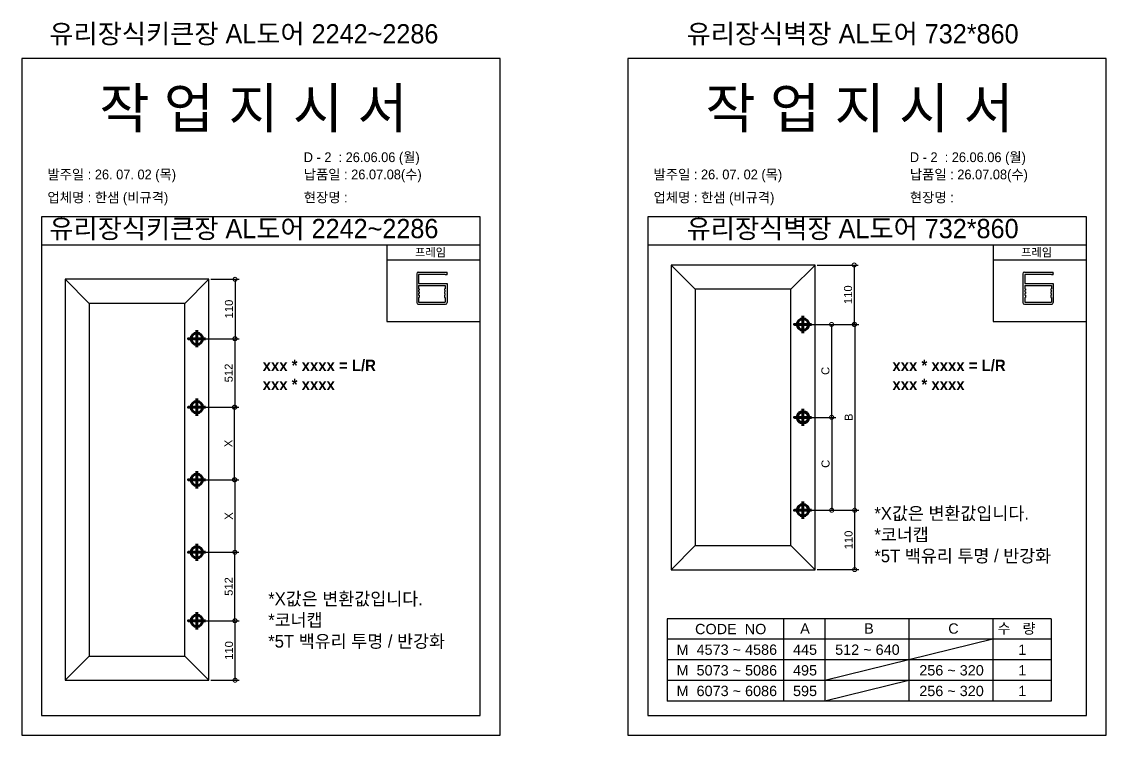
# Model space of a CAD drawing. Header units: millimetres. Extents: x -6826 to 10963, y 519 to 20655.
# Drawn here: x 4170 to 10934, y 5756 to 10206 of the extents above; entities that cross this region are included whole.
import ezdxf

# ---------------------------------------------------------------- set-up
doc = ezdxf.new("R2010")
doc.units = ezdxf.units.MM
doc.layers.add('Layer1', color=7, linetype='Continuous', lineweight=70)
doc.layers.add('TEXT', color=3, linetype='Continuous')
doc.styles.add('MtX_Gulim', font='')
doc.styles.get("Standard").update_dxf_attribs({"font": 'arial.ttf'})
doc.styles.get('MtX_Gulim').set_extended_font_data('Gulim', bold=True)
doc.dimstyles.new('복사 ISO-25', dxfattribs={"dimtxt": 2.5, "dimasz": 2.5, "dimexe": 1.25, "dimexo": 0.625, "dimtad": 1, "dimtxsty": 'Standard', "dimblk": 'DOTSMALL', "dimcen": 2.5, "dimadec": 0, "dimazin": 0, "dimtfac": 1, "dimtmove": 0, "dimatfit": 3, "dimfxl": 0, "dimarcsym": 0})

# ---------------------------------------------------------------- blocks, each defined once
blk = doc.blocks.new('_DotSmall')
at = {"color": 0, "linetype": 'ByBlock', "const_width": 0.5}
blk.add_lwpolyline([(-0.0625, 0, 1), (0.0625, 0, 1)], format="xyb", close=True, dxfattribs=at)
blk = doc.blocks.new('*D22')
at = {"color": 0, "lineweight": -2}
for p, q in [((5349.5, 8599.4), (5525.4, 8599.4)), ((5500.4, 8599.4), (5500.4, 8228.8)), ((5274.5, 8228.8), (5525.4, 8228.8))]:
    blk.add_line(p, q, dxfattribs=at)
at = {"layer": 'Defpoints', "color": 0}
for p in [(5337, 8599.4), (5262, 8228.8), (5500.4, 8228.8)]:
    blk.add_point(p, dxfattribs=at)
at = {"color": 0, "lineweight": -2, "xscale": 50, "yscale": 50, "zscale": 50}
for p, rotation in [((5500.4, 8599.4), 90), ((5500.4, 8228.8), 270)]:
    blk.add_blockref('_DotSmall', p, dxfattribs=dict(at, rotation=rotation))
at = {"color": 0, "insert": (5462.3, 8414.1), "char_height": 50, "attachment_point": 5, "rotation": 90}
blk.add_mtext('110', dxfattribs=at)
blk = doc.blocks.new('*D23')
at = {"color": 0, "lineweight": -2}
for p, q in [((5274.5, 8228.8), (5523.9, 8228.8)), ((5498.9, 8228.8), (5498.9, 7801.8)), ((5274.5, 7801.8), (5523.9, 7801.8))]:
    blk.add_line(p, q, dxfattribs=at)
at = {"layer": 'Defpoints', "color": 0}
for p in [(5262, 8228.8), (5262, 7801.8), (5498.9, 7801.8)]:
    blk.add_point(p, dxfattribs=at)
at = {"color": 0, "lineweight": -2, "xscale": 50, "yscale": 50, "zscale": 50}
for p, rotation in [((5498.9, 8228.8), 90), ((5498.9, 7801.8), 270)]:
    blk.add_blockref('_DotSmall', p, dxfattribs=dict(at, rotation=rotation))
at = {"color": 0, "insert": (5460.8, 8015.3), "char_height": 50, "attachment_point": 5, "rotation": 90}
blk.add_mtext('512', dxfattribs=at)
blk = doc.blocks.new('*D24')
at = {"color": 0, "lineweight": -2}
for p, q in [((5274.5, 6470.1), (5525.4, 6470.1)), ((5500.4, 6099.4), (5500.4, 6470.1)), ((5349.5, 6099.4), (5525.4, 6099.4))]:
    blk.add_line(p, q, dxfattribs=at)
at = {"layer": 'Defpoints', "color": 0}
for p in [(5262, 6470.1), (5500.4, 6470.1), (5337, 6099.4)]:
    blk.add_point(p, dxfattribs=at)
at = {"color": 0, "lineweight": -2, "xscale": 50, "yscale": 50, "zscale": 50}
for p, rotation in [((5500.4, 6470.1), 90), ((5500.4, 6099.4), 270)]:
    blk.add_blockref('_DotSmall', p, dxfattribs=dict(at, rotation=rotation))
at = {"color": 0, "insert": (5462.3, 6284.7), "char_height": 50, "attachment_point": 5, "rotation": 90}
blk.add_mtext('110', dxfattribs=at)
blk = doc.blocks.new('*D25')
at = {"color": 0, "lineweight": -2}
for p, q in [((5274.5, 6897.1), (5523.9, 6897.1)), ((5498.9, 6470.1), (5498.9, 6897.1)), ((5274.5, 6470.1), (5523.9, 6470.1))]:
    blk.add_line(p, q, dxfattribs=at)
at = {"layer": 'Defpoints', "color": 0}
for p in [(5262, 6897.1), (5498.9, 6897.1), (5262, 6470.1)]:
    blk.add_point(p, dxfattribs=at)
at = {"color": 0, "lineweight": -2, "xscale": 50, "yscale": 50, "zscale": 50}
for p, rotation in [((5498.9, 6897.1), 90), ((5498.9, 6470.1), 270)]:
    blk.add_blockref('_DotSmall', p, dxfattribs=dict(at, rotation=rotation))
at = {"color": 0, "insert": (5460.8, 6683.6), "char_height": 50, "attachment_point": 5, "rotation": 90}
blk.add_mtext('512', dxfattribs=at)
blk = doc.blocks.new('*D26')
at = {"color": 0, "lineweight": -2}
for p, q in [((5274.5, 7801.8), (5520.7, 7801.8)), ((5495.7, 7349.4), (5495.7, 7801.8)), ((5274.5, 7349.4), (5520.7, 7349.4))]:
    blk.add_line(p, q, dxfattribs=at)
at = {"layer": 'Defpoints', "color": 0}
for p in [(5262, 7801.8), (5495.7, 7801.8), (5262, 7349.4)]:
    blk.add_point(p, dxfattribs=at)
at = {"color": 0, "lineweight": -2, "xscale": 50, "yscale": 50, "zscale": 50}
for p, rotation in [((5495.7, 7801.8), 90), ((5495.7, 7349.4), 270)]:
    blk.add_blockref('_DotSmall', p, dxfattribs=dict(at, rotation=rotation))
at = {"color": 0, "insert": (5458.2, 7575.6), "char_height": 50, "attachment_point": 5, "rotation": 90}
blk.add_mtext('X', dxfattribs=at)
blk = doc.blocks.new('*D27')
at = {"color": 0, "lineweight": -2}
for p, q in [((5274.5, 7349.4), (5523.9, 7349.4)), ((5498.9, 7349.4), (5498.9, 6897.1)), ((5274.5, 6897.1), (5523.9, 6897.1))]:
    blk.add_line(p, q, dxfattribs=at)
at = {"layer": 'Defpoints', "color": 0}
for p in [(5262, 7349.4), (5262, 6897.1), (5498.9, 6897.1)]:
    blk.add_point(p, dxfattribs=at)
at = {"color": 0, "lineweight": -2, "xscale": 50, "yscale": 50, "zscale": 50}
for p, rotation in [((5498.9, 7349.4), 90), ((5498.9, 6897.1), 270)]:
    blk.add_blockref('_DotSmall', p, dxfattribs=dict(at, rotation=rotation))
at = {"color": 0, "insert": (5461.4, 7123.2), "char_height": 50, "attachment_point": 5, "rotation": 90}
blk.add_mtext('X', dxfattribs=at)
blk = doc.blocks.new('*D28')
at = {"color": 0, "lineweight": -2}
for p, q in [((9129.5, 8688.7), (9386.2, 8688.7)), ((9361.2, 8688.7), (9361.2, 8318)), ((9054.5, 8318), (9386.2, 8318))]:
    blk.add_line(p, q, dxfattribs=at)
at = {"layer": 'Defpoints', "color": 0}
for p in [(9117, 8688.7), (9042, 8318), (9361.2, 8318)]:
    blk.add_point(p, dxfattribs=at)
at = {"color": 0, "lineweight": -2, "xscale": 50, "yscale": 50, "zscale": 50}
for p, rotation in [((9361.2, 8688.7), 90), ((9361.2, 8318), 270)]:
    blk.add_blockref('_DotSmall', p, dxfattribs=dict(at, rotation=rotation))
at = {"color": 0, "insert": (9323.2, 8503.4), "char_height": 50, "attachment_point": 5, "rotation": 90}
blk.add_mtext('110', dxfattribs=at)
blk = doc.blocks.new('*D29')
at = {"color": 0, "lineweight": -2}
for p, q in [((9054.5, 7159.3), (9389.3, 7159.3)), ((9364.3, 6788.7), (9364.3, 7159.3)), ((9129.5, 6788.7), (9389.3, 6788.7))]:
    blk.add_line(p, q, dxfattribs=at)
at = {"layer": 'Defpoints', "color": 0}
for p in [(9042, 7159.3), (9364.3, 7159.3), (9117, 6788.7)]:
    blk.add_point(p, dxfattribs=at)
at = {"color": 0, "lineweight": -2, "xscale": 50, "yscale": 50, "zscale": 50}
for p, rotation in [((9364.3, 7159.3), 90), ((9364.3, 6788.7), 270)]:
    blk.add_blockref('_DotSmall', p, dxfattribs=dict(at, rotation=rotation))
at = {"color": 0, "insert": (9326.3, 6974), "char_height": 50, "attachment_point": 5, "rotation": 90}
blk.add_mtext('110', dxfattribs=at)
blk = doc.blocks.new('*D30')
at = {"color": 0, "lineweight": -2}
for p, q in [((9054.5, 8318), (9245.3, 8318)), ((9220.3, 8318), (9220.3, 7738.7)), ((9054.5, 7738.7), (9245.3, 7738.7))]:
    blk.add_line(p, q, dxfattribs=at)
at = {"layer": 'Defpoints', "color": 0}
for p in [(9042, 8318), (9042, 7738.7), (9220.3, 7738.7)]:
    blk.add_point(p, dxfattribs=at)
at = {"color": 0, "lineweight": -2, "xscale": 50, "yscale": 50, "zscale": 50}
for p, rotation in [((9220.3, 8318), 90), ((9220.3, 7738.7), 270)]:
    blk.add_blockref('_DotSmall', p, dxfattribs=dict(at, rotation=rotation))
at = {"color": 0, "insert": (9182, 8028.4), "char_height": 50, "attachment_point": 5, "rotation": 90}
blk.add_mtext('C', dxfattribs=at)
blk = doc.blocks.new('*D31')
at = {"color": 0, "lineweight": -2}
for p, q in [((9054.5, 7738.7), (9246.3, 7738.7)), ((9221.3, 7738.7), (9221.3, 7159.3)), ((9054.5, 7159.3), (9246.3, 7159.3))]:
    blk.add_line(p, q, dxfattribs=at)
at = {"layer": 'Defpoints', "color": 0}
for p in [(9042, 7738.7), (9042, 7159.3), (9221.3, 7159.3)]:
    blk.add_point(p, dxfattribs=at)
at = {"color": 0, "lineweight": -2, "xscale": 50, "yscale": 50, "zscale": 50}
for p, rotation in [((9221.3, 7738.7), 90), ((9221.3, 7159.3), 270)]:
    blk.add_blockref('_DotSmall', p, dxfattribs=dict(at, rotation=rotation))
at = {"color": 0, "insert": (9182.9, 7449), "char_height": 50, "attachment_point": 5, "rotation": 90}
blk.add_mtext('C', dxfattribs=at)
blk = doc.blocks.new('*D32')
at = {"color": 0, "lineweight": -2}
for p, q in [((9054.5, 8318), (9389.3, 8318)), ((9364.3, 8318), (9364.3, 7159.3)), ((9054.5, 7159.3), (9389.3, 7159.3))]:
    blk.add_line(p, q, dxfattribs=at)
at = {"layer": 'Defpoints', "color": 0}
for p in [(9042, 8318), (9042, 7159.3), (9364.3, 7159.3)]:
    blk.add_point(p, dxfattribs=at)
at = {"color": 0, "lineweight": -2, "xscale": 50, "yscale": 50, "zscale": 50}
for p, rotation in [((9364.3, 8318), 90), ((9364.3, 7159.3), 270)]:
    blk.add_blockref('_DotSmall', p, dxfattribs=dict(at, rotation=rotation))
at = {"color": 0, "insert": (9326.8, 7738.7), "char_height": 50, "attachment_point": 5, "rotation": 90}
blk.add_mtext('B', dxfattribs=at)

msp = doc.modelspace()

# ---------------------------------------------------------------- linework, layer by layer
for p, q in [((7029.221, 8989.828), (4293.887, 8989.828)), ((10809.218, 8989.828), (8073.883, 8989.828)), ((7029.221, 8812.209), (4293.887, 8812.209)), ((10809.218, 8812.209), (8073.883, 8812.209)), ((7029.221, 8719.83), (6447.101, 8719.83)), ((8370.467, 8538.685), (8220.467, 8688.685)), ((8966.988, 8538.685), (9116.988, 8688.685)), ((10809.218, 8719.83), (10227.098, 8719.83)), ((4590.47, 8449.407), (4440.47, 8599.407)), ((5186.991, 8449.407), (5336.991, 8599.407)), ((6632.99, 8633.919), (6632.99, 8453.919)), ((6642.99, 8643.919), (6822.99, 8643.919)), ((6644.99, 8628.919), (6644.99, 8572.919)), ((6810.99, 8628.919), (6644.99, 8628.919)), ((6810.99, 8628.919), (6822.99, 8628.919)), ((6822.99, 8628.919), (6822.99, 8643.919)), ((6822.99, 8633.919), (6822.99, 8631.919)), ((10412.987, 8633.919), (10412.987, 8453.919)), ((10422.987, 8643.919), (10602.987, 8643.919)), ((10424.987, 8628.919), (10424.987, 8572.919)), ((10590.987, 8628.919), (10424.987, 8628.919)), ((10590.987, 8628.919), (10602.987, 8628.919)), ((10602.987, 8628.919), (10602.987, 8643.919)), ((10602.987, 8633.919), (10602.987, 8631.919)), ((6644.99, 8572.919), (6822.99, 8572.919)), ((6644.99, 8560.919), (6644.99, 8555.919)), ((6644.99, 8560.919), (6644.99, 8540.919)), ((6644.99, 8560.919), (6810.99, 8560.919)), ((6644.99, 8540.919), (6648.99, 8540.919)), ((6644.99, 8530.919), (6644.99, 8520.919)), ((6644.99, 8530.919), (6648.99, 8530.919)), ((6648.99, 8540.919), (6648.99, 8530.919)), ((6806.99, 8540.919), (6806.99, 8530.919)), ((6806.99, 8540.919), (6810.99, 8540.919)), ((6806.99, 8530.919), (6810.99, 8530.919)), ((6810.99, 8560.919), (6810.99, 8555.919)), ((6810.99, 8560.919), (6810.99, 8540.919)), ((6810.99, 8520.919), (6810.99, 8530.919)), ((6822.99, 8572.919), (6822.99, 8453.919)), ((10424.987, 8572.919), (10602.987, 8572.919)), ((10424.987, 8560.919), (10424.987, 8555.919)), ((10424.987, 8560.919), (10424.987, 8540.919)), ((10424.987, 8560.919), (10590.987, 8560.919)), ((10424.987, 8540.919), (10428.987, 8540.919)), ((10424.987, 8530.919), (10424.987, 8520.919)), ((10424.987, 8530.919), (10428.987, 8530.919)), ((10428.987, 8540.919), (10428.987, 8530.919)), ((10586.987, 8540.919), (10586.987, 8530.919)), ((10586.987, 8540.919), (10590.987, 8540.919)), ((10586.987, 8530.919), (10590.987, 8530.919)), ((10590.987, 8560.919), (10590.987, 8555.919)), ((10590.987, 8560.919), (10590.987, 8540.919)), ((10590.987, 8520.919), (10590.987, 8530.919)), ((10602.987, 8572.919), (10602.987, 8453.919)), ((6644.99, 8520.919), (6648.99, 8520.919)), ((6644.99, 8510.919), (6644.99, 8500.919)), ((6644.99, 8510.919), (6648.99, 8510.919)), ((6644.99, 8500.919), (6648.99, 8500.919)), ((6644.99, 8485.919), (6644.99, 8455.919)), ((6644.99, 8485.919), (6648.99, 8485.919)), ((6644.99, 8455.919), (6810.99, 8455.919)), ((6648.99, 8520.919), (6648.99, 8510.919)), ((6648.99, 8500.919), (6648.99, 8485.919)), ((6806.99, 8520.919), (6806.99, 8510.919)), ((6806.99, 8520.919), (6810.99, 8520.919)), ((6806.99, 8510.919), (6810.99, 8510.919)), ((6806.99, 8500.919), (6806.99, 8485.919)), ((6806.99, 8500.919), (6810.99, 8500.919)), ((6806.99, 8485.919), (6810.99, 8485.919)), ((6810.99, 8500.919), (6810.99, 8510.919)), ((6810.99, 8485.919), (6810.99, 8455.919)), ((6810.99, 8463.919), (6810.99, 8455.919)), ((10424.987, 8520.919), (10428.987, 8520.919)), ((10424.987, 8510.919), (10424.987, 8500.919)), ((10424.987, 8510.919), (10428.987, 8510.919)), ((10424.987, 8500.919), (10428.987, 8500.919)), ((10424.987, 8485.919), (10424.987, 8455.919)), ((10424.987, 8485.919), (10428.987, 8485.919)), ((10424.987, 8455.919), (10590.987, 8455.919)), ((10428.987, 8520.919), (10428.987, 8510.919)), ((10428.987, 8500.919), (10428.987, 8485.919)), ((10586.987, 8520.919), (10586.987, 8510.919)), ((10586.987, 8520.919), (10590.987, 8520.919)), ((10586.987, 8510.919), (10590.987, 8510.919)), ((10586.987, 8500.919), (10586.987, 8485.919)), ((10586.987, 8500.919), (10590.987, 8500.919)), ((10586.987, 8485.919), (10590.987, 8485.919)), ((10590.987, 8500.919), (10590.987, 8510.919)), ((10590.987, 8485.919), (10590.987, 8455.919)), ((10590.987, 8463.919), (10590.987, 8455.919)), ((6642.99, 8443.919), (6812.99, 8443.919)), ((10422.987, 8443.919), (10592.987, 8443.919)), ((8370.467, 6938.685), (8220.467, 6788.685)), ((8966.988, 6938.685), (9116.988, 6788.685)), ((10589.955, 6483.037), (8195.157, 6483.037)), ((8195.157, 6483.037), (8195.157, 5968.228)), ((10589.955, 6483.037), (10589.955, 5968.228)), ((4590.47, 6249.407), (4440.47, 6099.407)), ((5186.991, 6249.407), (5336.991, 6099.407)), ((10589.955, 5968.228), (8195.157, 5968.228))]:
    msp.add_line(p, q)
at = {"color": 4}
for p, q in [((8920.337, 6483.037), (8920.337, 5968.228)), ((9177.741, 6483.037), (9177.741, 5968.228)), ((9702.231, 6483.037), (9702.231, 5968.228)), ((10226.72, 6483.037), (10226.72, 5968.228)), ((10589.955, 6354.335), (8195.157, 6354.335)), ((10226.72, 6354.335), (9702.231, 6225.633)), ((10589.955, 6225.633), (8195.157, 6225.633)), ((9702.231, 6225.633), (9177.741, 6096.93)), ((10589.955, 6096.93), (8195.157, 6096.93)), ((9702.231, 6096.93), (9177.741, 5968.228))]:
    msp.add_line(p, q, dxfattribs=at)
msp.add_xline((-367.076, 5409.85), (-1, 0))
for points in [[(4169.553, 5755.685), (7153.554, 5755.685), (7153.554, 9975.915), (4169.553, 9975.915)], [(7949.55, 5755.685), (10933.551, 5755.685), (10933.551, 9975.915), (7949.55, 9975.915)], [(7029.221, 8812.209), (6447.101, 8812.209), (6447.101, 8335.751), (7029.221, 8335.751)], [(10809.218, 8812.209), (10227.098, 8812.209), (10227.098, 8335.751), (10809.218, 8335.751)], [(8220.467, 6788.685), (9116.988, 6788.685), (9116.988, 8688.685), (8220.467, 8688.685)], [(4440.47, 6099.407), (5336.991, 6099.407), (5336.991, 8599.407), (4440.47, 8599.407)], [(8370.467, 6938.685), (8966.988, 6938.685), (8966.988, 8538.685), (8370.467, 8538.685)], [(4590.47, 6249.407), (5186.991, 6249.407), (5186.991, 8449.407), (4590.47, 8449.407)]]:
    msp.add_lwpolyline(points, close=True)
for points in [[(4293.887, 8989.828), (4293.887, 5880.018), (7029.221, 5880.018), (7029.221, 8989.828)], [(8073.883, 8989.828), (8073.883, 5880.018), (10809.218, 5880.018), (10809.218, 8989.828)]]:
    msp.add_lwpolyline(points)
for centre, start, end in [((6642.99, 8633.919), 90, 180), ((10422.987, 8633.919), 90, 180), ((6642.99, 8453.919), 180, 270), ((6812.99, 8453.919), 270, 0), ((6812.99, 8453.919), 270, 0), ((10422.987, 8453.919), 180, 270), ((10592.987, 8453.919), 270, 0), ((10592.987, 8453.919), 270, 0)]:
    msp.add_arc(centre, 10, start, end)
at = {"layer": 'Layer1'}
for p, q in [((9041.988, 8371.53), (9041.988, 8264.546)), ((5261.991, 8282.252), (5261.991, 8175.269)), ((5261.991, 7855.243), (5261.991, 7748.259)), ((5261.991, 7402.899), (5261.991, 7295.915)), ((9041.988, 7105.839), (9041.988, 7212.823)), ((5261.991, 6843.571), (5261.991, 6950.555)), ((5261.991, 6416.562), (5261.991, 6523.545))]:
    msp.add_line(p, q, dxfattribs=at)
at = {"layer": 'Layer1', "color": 1}
msp.add_line((9041.988, 7792.176), (9041.988, 7685.193), dxfattribs=at)
at = {"layer": 'Layer1'}
for points in [[(9095.48, 8318.038), (8988.496, 8318.038)], [(5315.483, 8228.76), (5208.499, 8228.76)], [(5315.483, 7801.751), (5208.499, 7801.751)], [(5315.483, 7349.407), (5208.499, 7349.407)], [(9095.48, 7159.331), (8988.496, 7159.331)], [(5315.483, 6897.063), (5208.499, 6897.063)], [(5315.483, 6470.053), (5208.499, 6470.053)]]:
    msp.add_lwpolyline(points, close=True, dxfattribs=at)
at = {"layer": 'Layer1', "color": 1}
msp.add_lwpolyline([(9095.48, 7738.685), (8988.496, 7738.685)], close=True, dxfattribs=at)
at = {"layer": 'Layer1'}
for centre in [(9041.988, 8318.038), (5261.991, 8228.76), (5261.991, 7801.751), (5261.991, 7349.407), (9041.988, 7159.331), (5261.991, 6897.063), (5261.991, 6470.053)]:
    msp.add_circle(centre, 35.661, dxfattribs=at)
at = {"layer": 'Layer1', "color": 1}
msp.add_circle((9041.988, 7738.685), 35.661, dxfattribs=at)

# ---------------------------------------------------------------- texts
at = {"linetype": 'Continuous', "style": 'MtX_Gulim'}
for p in [(6622.577, 8742.199), (10402.574, 8742.199)]:
    msp.add_text('프레임', height=51.2717, dxfattribs=at).set_placement(p)
at = {"attachment_point": 1}
for s, width, gutter_width, heights, insert, char_height in [('{\\fGulim|b0|i0|c129|p50;유리장식키큰장 AL도어 2242~2286}', 2836.70343, 10.721, [-133.989], (4341.968, 10190.703), 120.07864), ('{\\fGulim|b0|i0|c129|p50;유리장식벽장 AL도어 732*860}', 2836.70343, 10.721, [-133.989], (8316.372, 10190.703), 120.07864), ('{\\fGulim|b0|i0|c129|p50;작 업 지 시 서}', 5874.43215, 22.202, [-276.811], (4654.11, 9790.903), 248.66676), ('{\\fGulim|b0|i0|c129|p50;작 업 지 시 서}', 5874.43215, 22.202, [-276.811], (8434.107, 9790.903), 248.66676), ('{\\fGulim|b0|i0|c129|p50;\\C1;D - 2  : 26.06.06 (월)}', 5874.43215, 22.202, [62.327], (5928.604, 9391.329), 60.92336), ('{\\fGulim|b0|i0|c129|p50;\\C1;D - 2  : 26.06.06 (월)}', 5874.43215, 22.202, [62.327], (9708.601, 9391.329), 60.92336), ('\\pt11;{\\fGulim|b0|i0|c129|p50;발주일 : 26. 07. 02 (목)}', 5874.43215, 22.202, [61.286], (4330.072, 9283.93), 60.92336), ('{\\fGulim|b0|i0|c129|p50;납품일 : 26.07.08(수)}', 5874.43215, 22.202, [62.327], (5928.604, 9283.93), 60.92336), ('\\pt11;{\\fGulim|b0|i0|c129|p50;발주일 : 26. 07. 02 (목)}', 5874.43215, 22.202, [61.286], (8110.068, 9283.93), 60.92336), ('{\\fGulim|b0|i0|c129|p50;납품일 : 26.07.08(수)}', 5874.43215, 22.202, [62.327], (9708.601, 9283.93), 60.92336), ('{\\fGulim|b0|i0|c129|p50;업체명 : 한샘 (비규격)}', 5874.43215, 22.202, [64.143], (4330.072, 9140.67), 60.92336), ('{\\fGulim|b0|i0|c129|p50;현장명 : }', 5874.43215, 22.202, [-67.981], (5928.604, 9140.67), 60.92336), ('{\\fGulim|b0|i0|c129|p50;업체명 : 한샘 (비규격)}', 5874.43215, 22.202, [64.143], (8110.068, 9140.67), 60.92336), ('{\\fGulim|b0|i0|c129|p50;현장명 : }', 5874.43215, 22.202, [-67.981], (9708.601, 9140.67), 60.92336), ('{\\fGulim|b0|i0|c129|p50;유리장식키큰장 AL도어 2242~2286}', 2836.70343, 10.721, [-133.989], (4341.968, 8976.005), 120.07864), ('{\\fGulim|b0|i0|c129|p50;유리장식벽장 AL도어 732*860}', 2836.70343, 10.721, [-133.989], (8316.372, 8976.005), 120.07864), ('{\\f굴림|b1|i0|c129|p50;xxx * xxxx = L/R\\P\\C1;xxx * xxxx}', 21510.08906, 276.639, [-198.164], (5672.385, 8098.206), 71.13569), ('{\\f굴림|b1|i0|c129|p50;xxx * xxxx = L/R\\P\\C1;xxx * xxxx}', 21510.08906, 276.639, [-198.164], (9599.655, 8098.206), 71.13569), ('{\\fGulim|b0|i0|c129|p50;*X값은 변환값입니다.\\P*코너캡\\P*5T 백유리 투명 / 반강화 }', 1875.29952, 7.088, [-368.089], (9486.882, 7179.091), 79.38208), ('{\\fGulim|b0|i0|c129|p50;*X값은 변환값입니다.\\P*코너캡\\P*5T 백유리 투명 / 반강화 }', 1875.29952, 7.088, [-368.089], (5706.885, 6646.562), 79.38208)]:
    msp.add_mtext_dynamic_manual_height_columns(s, width=width, gutter_width=gutter_width, heights=heights, dxfattribs=dict(at, insert=insert, char_height=char_height))
at = {"layer": 'TEXT'}
for s, height, p in [('CODE  NO', 64.3512, (8368.802, 6386.258)), ('A', 64.351, (9024.656, 6389.533)), ('B', 64.351, (9423.383, 6389.533)), ('C', 64.351, (9947.872, 6389.533)), ('수   량', 64.3512, (10255.657, 6389.533)), ('M  4573 ~ 4586', 64.35118, (8253.45, 6257.556)), ('445', 64.3512, (8979.667, 6257.556)), ('512 ~ 640', 64.3512, (9242.613, 6257.556)), ('1', 64.351, (10384.485, 6257.556)), ('M  5073 ~ 5086', 64.35118, (8253.45, 6128.854)), ('495', 64.3512, (8979.667, 6128.854)), ('256 ~ 320', 64.3512, (9767.102, 6128.854)), ('1', 64.351, (10384.485, 6128.854)), ('M  6073 ~ 6086', 64.35118, (8253.45, 6000.151)), ('595', 64.3512, (8979.667, 6000.151)), ('256 ~ 320', 64.3512, (9767.102, 6000.151)), ('1', 64.351, (10384.485, 6000.151))]:
    msp.add_text(s, height=height, dxfattribs=at).set_placement(p)

# ---------------------------------------------------------------- dimensions: what is measured, and where the dimension line sits
for base, p1, p2, angle, text, picture, middle in [((9361.211, 8318.038), (9116.988, 8688.685), (9041.963, 8318.038), 90, '110', '*D28', (9323.183, 8503.361)), ((5500.375, 8228.76), (5336.991, 8599.407), (5261.966, 8228.76), 90, '110', '*D22', (5462.346, 8414.084)), ((9220.337, 7738.685), (9041.963, 8318.038), (9041.988, 7738.685), 90, 'C', '*D30', (9181.985, 8028.361)), ((9364.298, 7159.331), (9041.963, 8318.038), (9041.963, 7159.331), 90, 'B', '*D32', (9326.798, 7738.685)), ((5498.851, 7801.751), (5261.991, 8228.76), (5261.991, 7801.751), 90, '512', '*D23', (5460.823, 8015.256)), ((5495.726, 7801.751), (5261.991, 7349.407), (5261.991, 7801.751), 90, 'X', '*D26', (5458.226, 7575.579)), ((9221.257, 7159.331), (9041.988, 7738.685), (9041.963, 7159.331), 90, 'C', '*D31', (9182.904, 7449.008)), ((5498.851, 6897.063), (5261.991, 7349.407), (5261.991, 6897.063), 90, 'X', '*D27', (5461.351, 7123.235)), ((9364.328, 7159.331), (9116.988, 6788.685), (9041.963, 7159.331), 270, '110', '*D29', (9326.3, 6974.008)), ((5498.851, 6897.063), (5261.991, 6470.053), (5261.991, 6897.063), 270, '512', '*D25', (5460.823, 6683.558)), ((5500.375, 6470.053), (5336.991, 6099.407), (5261.966, 6470.053), 270, '110', '*D24', (5462.346, 6284.73))]:
    dim = msp.add_linear_dim(base=base, p1=p1, p2=p2, angle=angle, text=text, dimstyle='복사 ISO-25', override={"dimscale": 20, "dimtxsty": 'Standard'})
    dim.commit()
    dim.dimension.update_dxf_attribs({"geometry": picture, "text_midpoint": middle})

doc.saveas('drawing.dxf')
